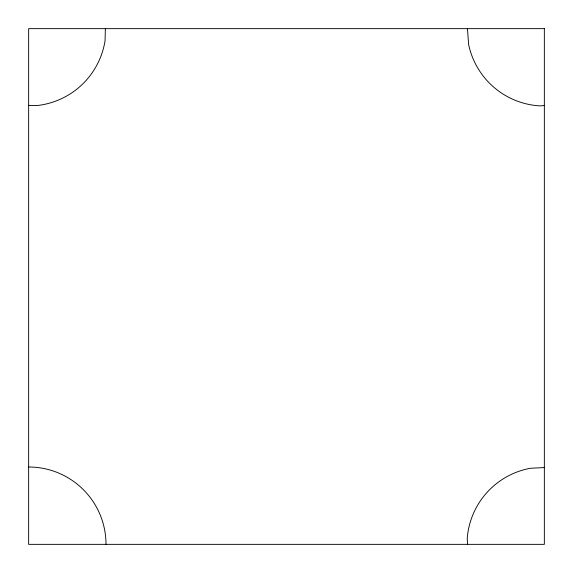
<?xml version="1.0" encoding="UTF-8"?>
<svg xmlns="http://www.w3.org/2000/svg" width="573" height="573" viewBox="0 0 573 573"><rect width="100%" height="100%" fill="white"/><g stroke="black" fill="none" stroke-linecap="round" stroke-linejoin="round"><path stroke-width="0.86" d="M105.368 28.65L105.067 40.647A77.355 77.355 0 0 1 36.837 105.568L28.65 105.368M544.35 105.547L539.873 105.876A77.355 77.355 0 0 1 468.599 44.314L467.453 28.65M544.35 467.554L530.34 468.277A77.355 77.355 0 0 0 467.239 538.19L467.554 544.35M28.65 466.995A77.355 77.355 0 0 1 106.005 544.35M544.35 28.65L28.65 28.65L28.65 544.35L544.35 544.35L544.35 28.65"/></g></svg>
